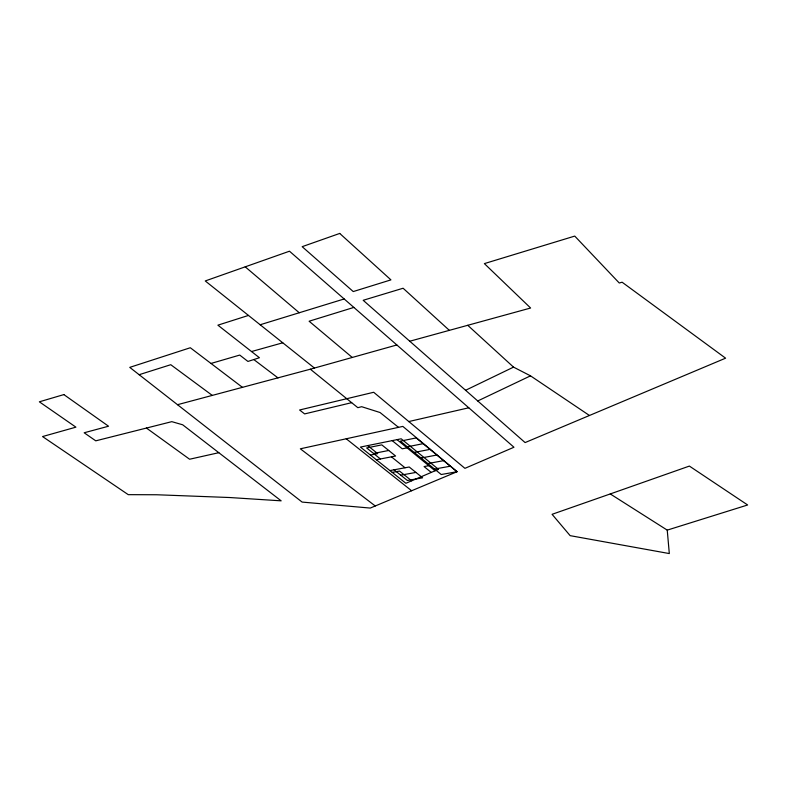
<?xml version="1.0" encoding="UTF-8"?>
<svg xmlns="http://www.w3.org/2000/svg" width="787" height="787" viewBox="0 0 787 787"><rect width="100%" height="100%" fill="white"/><g stroke="black" fill="none" stroke-linecap="round" stroke-linejoin="round"><path stroke-width="1.18" d="M465.589 390.283L513.537 367.126L530.507 375.842L589.453 415.487M477.739 400.957L530.507 375.842M314.426 368.05L205.25 280.949L289.488 251.201L513.96 447.242L464.92 468.344L373.687 392.27L299.591 409.988L304.628 413.913L351.661 402.669M610.259 493.941L689.382 466.081L747.65 504.979L667.238 530.123L610.259 493.941L552.081 514.314L570.142 535.652L669.314 553.566L667.238 530.123M248.466 315.43L217.891 325.169L259.425 357.731L247.935 361.44L239.74 355.075L210.995 363.456M139.142 374.701L170.759 364.706L212.362 395.468M260.163 324.756L344.175 298.962M353.855 307.422L309.114 321.224L352.261 357.455M251.535 351.543L282.769 342.798M177.508 404.695L310.334 369.201L396.845 344.972M409.771 341.224L530.615 308.022L484.369 263.606L574.746 236.09L619.271 283.015L622.104 282.208L725.594 358.174L525.096 442.579L363.181 300.29L403.101 288.239L449.357 330.353M408.601 421.596L468.786 407.794M218.816 452.692L189.598 459.234L146.441 428.049M373.55 453.469L388.729 450.469M407.332 446.8L423.16 443.671M370.441 455.063L377.711 453.627L367.686 445.599M407.066 447.852L402.236 448.797L392.192 440.622M376.334 459.756L395.615 456.027L381.793 444.871L366.624 447.941L380.426 458.959M414.218 452.427L430.046 449.367M421.055 458.014L436.883 455.024M389.919 470.577L409.21 467.006L422.609 477.817L407.41 480.503L394.021 469.809M427.833 463.563L443.671 460.631M392.221 472.407L399.511 471.069L411.67 480.808M428.826 465.688L424.055 466.563L431.256 472.426M400.74 475.181L415.939 472.426M434.562 469.062L450.4 466.189M253.798 359.551L278.008 377.917M242.593 387.46L190.316 347.746L129.757 367.372L302.119 502.086L370.254 508.068L457.08 471.718L402.836 426.406L300.339 448.806L375.261 505.972M346.221 438.782L411.621 490.754M398.527 427.351L380.052 412.526L361.676 406.702L357.829 407.676L310.334 369.201M391.434 456.834L405.039 467.773M397.042 439.638L435.063 470.803M245.219 266.832L299.257 312.754M467.763 325.306L513.537 367.126M438.467 469.337L405.885 483.287L360.416 447.075L401.183 438.792L438.467 469.337M339.728 233.434L302.169 246.675L353.245 291.564L390.932 279.877L339.728 233.434M63.855 394.592L39.35 401.813L75.916 427.164L42.537 436.559L128.261 494.659L156.721 494.757L229.597 497.522L281.156 500.837L182.682 424.793L171.812 421.655L95.768 440.838L84.16 432.771L108.537 426.22L63.855 394.592M416.215 437.926L400.386 441.123L441.232 474.522L457.08 471.718L416.215 437.926"/></g></svg>
